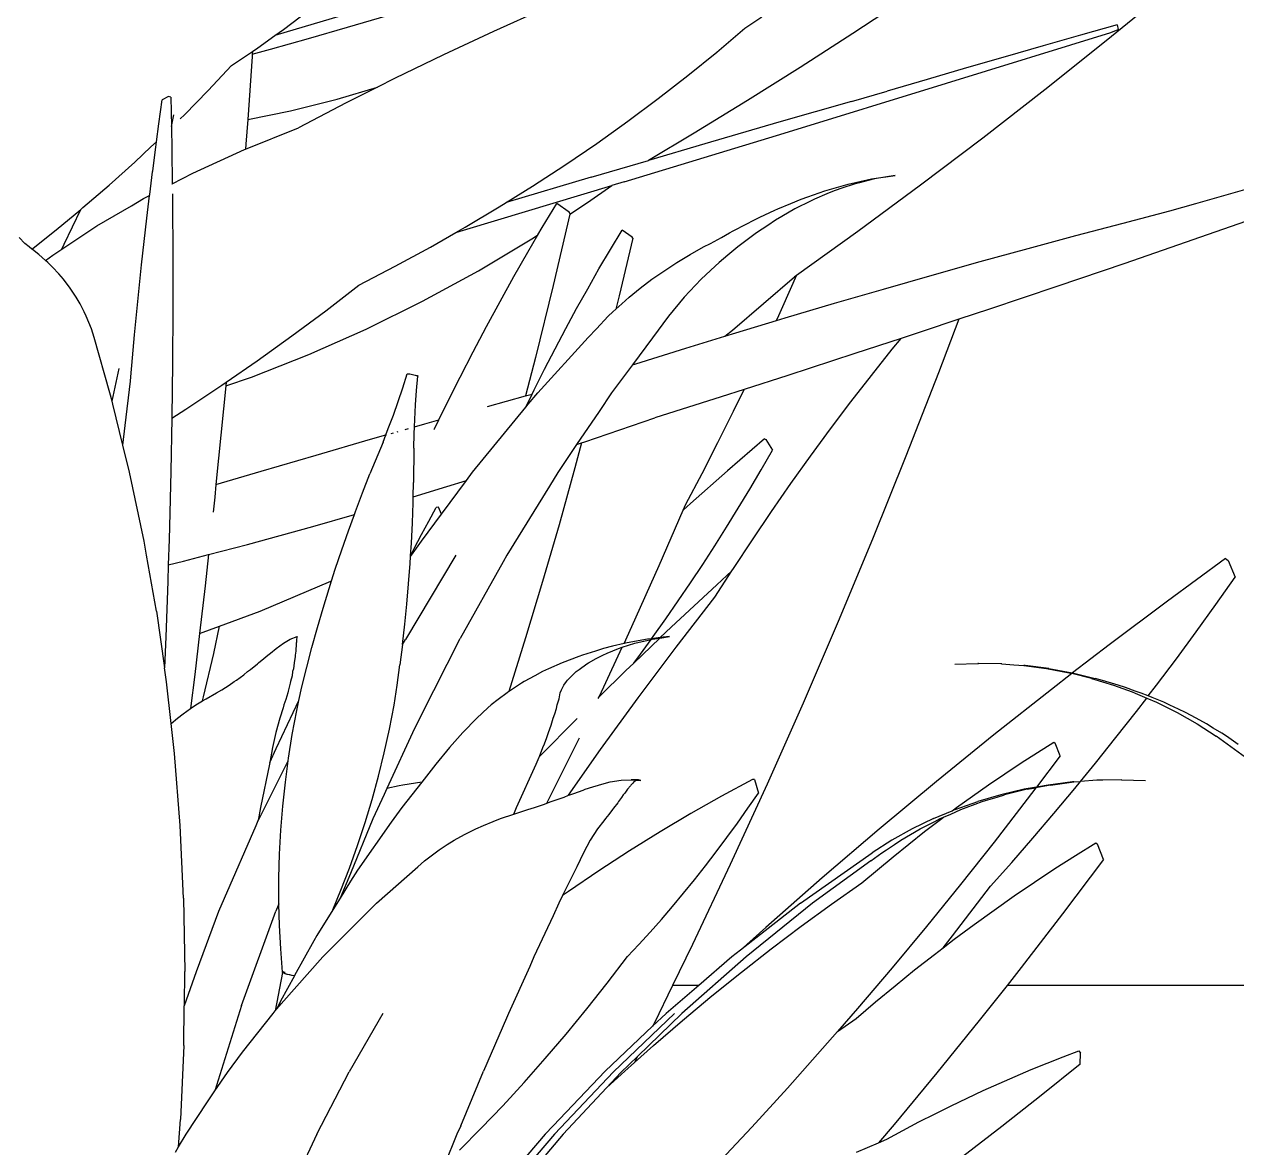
# Model space of a CAD drawing. Header units: metres. Extents: x 244.4 to 340.3, y -4.1 to 64.3.
# Drawn here: x 247.6646 to 248.0936, y 7.7321 to 8.1294 of the extents above; entities that cross this region are included whole.
import ezdxf

# ---------------------------------------------------------------- set-up
doc = ezdxf.new("R2010")
doc.units = ezdxf.units.M
doc.layers.add('Edges', color=7, linetype='Continuous')

# ---------------------------------------------------------------- blocks, each defined once
blk = doc.blocks.new('Novo+Sobrado2m fr')
for p, q in [((-7.51925, -1.07608), (-7.54082, -1.09372)), ((-7.6119, -1.0789), (-7.63043, -1.09113)), ((-7.7988, -1.08113), (-7.83499, -1.09186)), ((-7.83193, -1.08967), (-7.82308, -1.08299)), ((-7.80929, -1.08892), (-7.79508, -1.0848)), ((-7.73977, -1.08244), (-7.75763, -1.09046)), ((-7.66871, -1.08925), (-7.66265, -1.08524)), ((-7.8231, -1.09288), (-7.80929, -1.08892)), ((-7.67864, -1.0977), (-7.66871, -1.08925)), ((-7.53694, -1.08807), (-7.5499, -1.09173)), ((-7.53694, -1.08807), (-7.53663, -1.08965)), ((-7.84099, -1.09617), (-7.83499, -1.09186)), ((-7.83647, -1.09666), (-7.8231, -1.09288)), ((-7.83499, -1.09186), (-7.83193, -1.08967)), ((-7.75763, -1.09046), (-7.77524, -1.09868)), ((-7.63043, -1.09113), (-7.64906, -1.10311)), ((-7.59728, -1.1087), (-7.53913, -1.09072)), ((-7.5499, -1.09173), (-7.56311, -1.09549)), ((-7.54082, -1.09372), (-7.56256, -1.11105)), ((-7.53913, -1.09072), (-7.53663, -1.08965)), ((-7.85025, -1.10249), (-7.84292, -1.09749)), ((-7.84298, -1.09847), (-7.83647, -1.09666)), ((-7.84292, -1.09749), (-7.84298, -1.09847)), ((-7.84292, -1.09749), (-7.84099, -1.09617)), ((-7.68884, -1.106), (-7.67864, -1.0977)), ((-7.56311, -1.09549), (-7.57658, -1.09935)), ((-7.85851, -1.11124), (-7.85025, -1.10249)), ((-7.84302, -1.09926), (-7.84456, -1.12149)), ((-7.84298, -1.09847), (-7.84302, -1.09926)), ((-7.77524, -1.09868), (-7.79261, -1.10708)), ((-7.57658, -1.09935), (-7.59027, -1.10331)), ((-7.69931, -1.11415), (-7.68884, -1.106)), ((-7.64906, -1.10311), (-7.66779, -1.11486)), ((-7.59027, -1.10331), (-7.60419, -1.10736)), ((-7.81289, -1.11434), (-7.7987, -1.11013)), ((-7.7987, -1.11013), (-7.80973, -1.11566)), ((-7.79261, -1.10708), (-7.7987, -1.11013)), ((-7.65471, -1.12631), (-7.59728, -1.1087)), ((-7.60419, -1.10736), (-7.61833, -1.1115)), ((-7.56256, -1.11105), (-7.58447, -1.12807)), ((-7.87597, -1.12301), (-7.87479, -1.11463)), ((-7.87262, -1.11334), (-7.87479, -1.11463)), ((-7.87176, -1.11367), (-7.87262, -1.11334)), ((-7.87176, -1.11367), (-7.87157, -1.12401)), ((-7.86698, -1.11984), (-7.85851, -1.11124)), ((-7.82939, -1.11844), (-7.81289, -1.11434)), ((-7.71005, -1.12213), (-7.69931, -1.11415)), ((-7.66779, -1.11486), (-7.68661, -1.12636)), ((-7.63094, -1.11511), (-7.6566, -1.12251)), ((-7.63094, -1.11511), (-7.61833, -1.1115)), ((-7.84456, -1.12149), (-7.82939, -1.11844)), ((-7.80973, -1.11566), (-7.8266, -1.12443)), ((-7.87683, -1.12939), (-7.87597, -1.12301)), ((-7.87157, -1.12401), (-7.87074, -1.11982)), ((-7.86847, -1.12129), (-7.86698, -1.11984)), ((-7.84456, -1.12149), (-7.84517, -1.13028)), ((-7.72105, -1.12996), (-7.71005, -1.12213)), ((-7.6566, -1.12251), (-7.68279, -1.13013)), ((-7.87157, -1.12401), (-7.87142, -1.13222)), ((-7.8453, -1.13197), (-7.8266, -1.12443)), ((-7.71133, -1.14353), (-7.65471, -1.12631)), ((-7.68661, -1.12636), (-7.7028, -1.136)), ((-7.58447, -1.12807), (-7.60653, -1.14478)), ((-7.88452, -1.13657), (-7.87882, -1.13124)), ((-7.87882, -1.13124), (-7.87683, -1.12939)), ((-7.87819, -1.13972), (-7.8771, -1.13137)), ((-7.8771, -1.13137), (-7.87683, -1.12939)), ((-7.87142, -1.13222), (-7.87127, -1.14428)), ((-7.86398, -1.1405), (-7.8457, -1.13213)), ((-7.8457, -1.13213), (-7.8453, -1.13197)), ((-7.84517, -1.13028), (-7.8453, -1.13197)), ((-7.73231, -1.13762), (-7.72105, -1.12996)), ((-7.68279, -1.13013), (-7.7028, -1.136)), ((-7.89358, -1.14471), (-7.88452, -1.13657)), ((-7.72303, -1.14197), (-7.7028, -1.136)), ((-7.87924, -1.14805), (-7.87824, -1.14009)), ((-7.87824, -1.14009), (-7.87819, -1.13972)), ((-7.87127, -1.14428), (-7.86398, -1.1405)), ((-7.74383, -1.14513), (-7.73231, -1.13762)), ((-7.90285, -1.15269), (-7.89358, -1.14471)), ((-7.87136, -1.14432), (-7.87127, -1.14428)), ((-7.76706, -1.16031), (-7.71576, -1.14486)), ((-7.72303, -1.14197), (-7.75314, -1.15092)), ((-7.75314, -1.15092), (-7.74383, -1.14513)), ((-7.72431, -1.15091), (-7.71576, -1.14486)), ((-7.71133, -1.14353), (-7.71576, -1.14486)), ((-7.6404, -1.14673), (-7.63212, -1.14436)), ((-7.62995, -1.14436), (-7.63397, -1.14572)), ((-7.63212, -1.14436), (-7.62383, -1.14255)), ((-7.62812, -1.14391), (-7.62995, -1.14436)), ((-7.60653, -1.14478), (-7.62874, -1.16116)), ((-7.62277, -1.14255), (-7.62812, -1.14391)), ((-7.62383, -1.14255), (-7.61549, -1.1413)), ((-7.61549, -1.1413), (-7.62277, -1.14255)), ((-7.88573, -1.15206), (-7.88139, -1.14952)), ((-7.88139, -1.14952), (-7.87928, -1.14843)), ((-7.88024, -1.15637), (-7.87928, -1.14843)), ((-7.87928, -1.14843), (-7.87924, -1.14805)), ((-7.87123, -1.14787), (-7.87119, -1.15089)), ((-7.65239, -1.15121), (-7.6487, -1.14965)), ((-7.6487, -1.14965), (-7.64634, -1.14883)), ((-7.64634, -1.14883), (-7.6404, -1.14673)), ((-7.64404, -1.14965), (-7.64516, -1.15023)), ((-7.63963, -1.14784), (-7.64404, -1.14965)), ((-7.63704, -1.14673), (-7.63963, -1.14784)), ((-7.63397, -1.14572), (-7.63704, -1.14673)), ((-7.5091, -1.15121), (-7.49998, -1.14862)), ((-7.49998, -1.14862), (-7.49091, -1.14607)), ((-7.9123, -1.16051), (-7.90359, -1.1533)), ((-7.90954, -1.16567), (-7.90359, -1.1533)), ((-7.90359, -1.1533), (-7.90285, -1.15269)), ((-7.89791, -1.15918), (-7.88573, -1.15206)), ((-7.87119, -1.15089), (-7.87108, -1.16968)), ((-7.76764, -1.15963), (-7.75561, -1.15246)), ((-7.75561, -1.15246), (-7.75314, -1.15092)), ((-7.74036, -1.15977), (-7.73521, -1.15123)), ((-7.73078, -1.15435), (-7.73521, -1.15123)), ((-7.73056, -1.15499), (-7.72431, -1.15091)), ((-7.66334, -1.15612), (-7.65811, -1.15364)), ((-7.65811, -1.15364), (-7.65703, -1.15311)), ((-7.65703, -1.15311), (-7.65239, -1.15121)), ((-7.65095, -1.15311), (-7.65557, -1.15583)), ((-7.64516, -1.15023), (-7.65095, -1.15311)), ((-7.53484, -1.15814), (-7.51827, -1.15386)), ((-7.51827, -1.15386), (-7.5091, -1.15121)), ((-7.8812, -1.16467), (-7.88024, -1.15637)), ((-7.73056, -1.15499), (-7.73649, -1.18023)), ((-7.7305, -1.15473), (-7.73078, -1.15435)), ((-7.7305, -1.15473), (-7.73056, -1.15499)), ((-7.66822, -1.15856), (-7.66548, -1.1571)), ((-7.66548, -1.1571), (-7.66334, -1.15612)), ((-7.6578, -1.1571), (-7.66055, -1.15897)), ((-7.65557, -1.15583), (-7.6578, -1.1571)), ((-7.55155, -1.16255), (-7.53484, -1.15814)), ((-7.48612, -1.15574), (-7.51022, -1.16412)), ((-7.92045, -1.16698), (-7.9123, -1.16051)), ((-7.91031, -1.16734), (-7.89791, -1.15918)), ((-7.77991, -1.16663), (-7.77091, -1.16149)), ((-7.77091, -1.16149), (-7.76764, -1.15963)), ((-7.77091, -1.16149), (-7.76706, -1.16031)), ((-7.74542, -1.16839), (-7.74188, -1.16236)), ((-7.74346, -1.16339), (-7.74188, -1.16236)), ((-7.74188, -1.16236), (-7.74036, -1.15977)), ((-7.71623, -1.16748), (-7.71211, -1.16064)), ((-7.70856, -1.16315), (-7.71211, -1.16064)), ((-7.67697, -1.1632), (-7.67415, -1.1616)), ((-7.67415, -1.1616), (-7.6728, -1.16093)), ((-7.6728, -1.16093), (-7.66822, -1.15856)), ((-7.66546, -1.16232), (-7.67016, -1.16585)), ((-7.66453, -1.1616), (-7.66546, -1.16232)), ((-7.66055, -1.15897), (-7.66453, -1.1616)), ((-7.62874, -1.16116), (-7.65043, -1.17674)), ((-7.56839, -1.16709), (-7.55155, -1.16255)), ((-7.92339, -1.16532), (-7.92544, -1.1632)), ((-7.92183, -1.1666), (-7.92339, -1.16532)), ((-7.9209, -1.16733), (-7.92183, -1.1666)), ((-7.91031, -1.16734), (-7.90954, -1.16567)), ((-7.88211, -1.17296), (-7.8812, -1.16467)), ((-7.79243, -1.17345), (-7.77991, -1.16663)), ((-7.76294, -1.17502), (-7.74346, -1.16339)), ((-7.70833, -1.16345), (-7.71313, -1.18388)), ((-7.70833, -1.16345), (-7.70856, -1.16315)), ((-7.68801, -1.16929), (-7.68331, -1.1666)), ((-7.68331, -1.1666), (-7.68085, -1.16532)), ((-7.68085, -1.16532), (-7.67697, -1.1632)), ((-7.67118, -1.1666), (-7.67468, -1.16956)), ((-7.67016, -1.16585), (-7.67118, -1.1666)), ((-7.51022, -1.16412), (-7.53426, -1.17239)), ((-7.9209, -1.16733), (-7.92045, -1.16698)), ((-7.92068, -1.16752), (-7.9209, -1.16733)), ((-7.92068, -1.16752), (-7.92045, -1.16698)), ((-7.91845, -1.16929), (-7.92068, -1.16752)), ((-7.91609, -1.17137), (-7.91845, -1.16929)), ((-7.91609, -1.17137), (-7.9135, -1.16945)), ((-7.9135, -1.16945), (-7.91031, -1.16734)), ((-7.87108, -1.16968), (-7.87108, -1.1886)), ((-7.7504, -1.17709), (-7.74542, -1.16839)), ((-7.72029, -1.17439), (-7.71623, -1.16748)), ((-7.69275, -1.17207), (-7.68801, -1.16929)), ((-7.67468, -1.16956), (-7.67772, -1.17207)), ((-7.58536, -1.17176), (-7.56839, -1.16709)), ((-7.9153, -1.17207), (-7.91609, -1.17137)), ((-7.91361, -1.17372), (-7.9153, -1.17207)), ((-7.91138, -1.17611), (-7.91361, -1.17372)), ((-7.88298, -1.18122), (-7.88211, -1.17296)), ((-7.80519, -1.1801), (-7.79243, -1.17345)), ((-7.7827, -1.18577), (-7.76294, -1.17502)), ((-7.72428, -1.18136), (-7.72029, -1.17439)), ((-7.69879, -1.17611), (-7.69525, -1.17372)), ((-7.69525, -1.17372), (-7.69275, -1.17207)), ((-7.67912, -1.17339), (-7.6841, -1.178)), ((-7.67772, -1.17207), (-7.67912, -1.17339)), ((-7.60245, -1.17655), (-7.58536, -1.17176)), ((-7.53426, -1.17239), (-7.55823, -1.18055)), ((-7.90979, -1.178), (-7.91138, -1.17611)), ((-7.90734, -1.1812), (-7.90979, -1.178)), ((-7.7553, -1.18587), (-7.7504, -1.17709)), ((-7.70566, -1.1812), (-7.70153, -1.178)), ((-7.70153, -1.178), (-7.69879, -1.17611)), ((-7.6841, -1.178), (-7.69012, -1.18436)), ((-7.67301, -1.196), (-7.65111, -1.17722)), ((-7.6567, -1.19088), (-7.6516, -1.17943)), ((-7.6516, -1.17943), (-7.65043, -1.17674)), ((-7.65043, -1.17674), (-7.65111, -1.17722)), ((-7.61965, -1.18147), (-7.60245, -1.17655)), ((-7.90526, -1.18436), (-7.90734, -1.1812)), ((-7.8838, -1.18945), (-7.88298, -1.18122)), ((-7.81695, -1.18917), (-7.80519, -1.1801)), ((-7.73649, -1.18023), (-7.74274, -1.20565)), ((-7.72819, -1.18839), (-7.72428, -1.18136)), ((-7.71313, -1.18388), (-7.7143, -1.18861)), ((-7.70961, -1.18436), (-7.70566, -1.1812)), ((-7.63697, -1.18651), (-7.61965, -1.18147)), ((-7.55823, -1.18055), (-7.58214, -1.18859)), ((-7.9039, -1.18669), (-7.90526, -1.18436)), ((-7.9024, -1.18956), (-7.9039, -1.18669)), ((-7.8027, -1.19563), (-7.7827, -1.18577)), ((-7.7601, -1.19473), (-7.7553, -1.18587)), ((-7.7143, -1.18861), (-7.7122, -1.18669)), ((-7.7122, -1.18669), (-7.70961, -1.18436)), ((-7.69012, -1.18436), (-7.69574, -1.19113)), ((-7.65439, -1.19167), (-7.63697, -1.18651)), ((-7.90168, -1.19113), (-7.9024, -1.18956)), ((-7.89989, -1.19553), (-7.90168, -1.19113)), ((-7.88458, -1.19767), (-7.8838, -1.18945)), ((-7.87108, -1.1886), (-7.8712, -1.20764)), ((-7.82895, -1.19808), (-7.81695, -1.18917)), ((-7.73204, -1.19549), (-7.72819, -1.18839)), ((-7.72121, -1.19553), (-7.71701, -1.19113)), ((-7.71701, -1.19113), (-7.71533, -1.18956)), ((-7.71533, -1.18956), (-7.7143, -1.18861)), ((-7.69574, -1.19113), (-7.70132, -1.19872)), ((-7.65749, -1.19261), (-7.6567, -1.19088)), ((-7.65749, -1.19261), (-7.65439, -1.19167)), ((-7.59298, -1.19219), (-7.60598, -1.19652)), ((-7.59298, -1.19219), (-7.60013, -1.21109)), ((-7.58214, -1.18859), (-7.59298, -1.19219)), ((-7.89888, -1.19861), (-7.89989, -1.19553)), ((-7.82291, -1.20457), (-7.8027, -1.19563)), ((-7.76482, -1.20366), (-7.7601, -1.19473)), ((-7.73582, -1.20264), (-7.73204, -1.19549)), ((-7.72406, -1.19861), (-7.72121, -1.19553)), ((-7.6757, -1.19812), (-7.67301, -1.196)), ((-7.67192, -1.19696), (-7.65749, -1.19261)), ((-7.60598, -1.19652), (-7.61341, -1.19896)), ((-7.89336, -1.21817), (-7.89888, -1.19861)), ((-7.88532, -1.20586), (-7.88458, -1.19767)), ((-7.8412, -1.20685), (-7.82895, -1.19808)), ((-7.7419, -1.21817), (-7.72406, -1.19861)), ((-7.70132, -1.19872), (-7.70842, -1.20825)), ((-7.68954, -1.20236), (-7.6757, -1.19812)), ((-7.6757, -1.19812), (-7.67192, -1.19696)), ((-7.61341, -1.19896), (-7.62975, -1.20433)), ((-7.61652, -1.20277), (-7.61341, -1.19896)), ((-7.84328, -1.21259), (-7.82291, -1.20457)), ((-7.76945, -1.21267), (-7.76482, -1.20366)), ((-7.73953, -1.20986), (-7.73582, -1.20264)), ((-7.70726, -1.20788), (-7.68954, -1.20236)), ((-7.62975, -1.20433), (-7.65344, -1.21202)), ((-7.62389, -1.21202), (-7.61652, -1.20277)), ((-7.89254, -1.22112), (-7.89001, -1.20956)), ((-7.88588, -1.21252), (-7.88532, -1.20586)), ((-7.8712, -1.20764), (-7.87144, -1.22679)), ((-7.85223, -1.21447), (-7.8412, -1.20685)), ((-7.74274, -1.20565), (-7.74624, -1.21926)), ((-7.70842, -1.20825), (-7.71582, -1.21817)), ((-7.70842, -1.20825), (-7.70726, -1.20788)), ((-7.8879, -1.2297), (-7.886, -1.21402)), ((-7.886, -1.21402), (-7.88588, -1.21252)), ((-7.85235, -1.21571), (-7.84328, -1.21259)), ((-7.78968, -1.2164), (-7.7881, -1.21152)), ((-7.7881, -1.21152), (-7.78804, -1.21148)), ((-7.78804, -1.21148), (-7.78785, -1.21146)), ((-7.78785, -1.21146), (-7.78756, -1.21148)), ((-7.78756, -1.21148), (-7.78717, -1.21152)), ((-7.78717, -1.21152), (-7.78672, -1.21159)), ((-7.78672, -1.21159), (-7.78624, -1.21167)), ((-7.78624, -1.21167), (-7.78575, -1.21178)), ((-7.78575, -1.21178), (-7.7853, -1.21189)), ((-7.7853, -1.21189), (-7.78491, -1.212)), ((-7.78491, -1.212), (-7.78462, -1.2121)), ((-7.7848, -1.21737), (-7.78436, -1.21226)), ((-7.78462, -1.2121), (-7.78443, -1.21219)), ((-7.78443, -1.21219), (-7.78436, -1.21226)), ((-7.77399, -1.22175), (-7.76945, -1.21267)), ((-7.74317, -1.21713), (-7.73953, -1.20986)), ((-7.65344, -1.21202), (-7.66894, -1.217)), ((-7.63116, -1.22141), (-7.62389, -1.21202)), ((-7.60013, -1.21109), (-7.61167, -1.24061)), ((-7.89254, -1.22112), (-7.89336, -1.21817)), ((-7.86642, -1.22395), (-7.85369, -1.21548)), ((-7.85369, -1.21548), (-7.85223, -1.21447)), ((-7.85235, -1.21571), (-7.85309, -1.22379)), ((-7.85223, -1.21447), (-7.85235, -1.21571)), ((-7.79133, -1.22124), (-7.78968, -1.2164)), ((-7.78516, -1.22247), (-7.7848, -1.21737)), ((-7.7453, -1.22224), (-7.7419, -1.21817)), ((-7.7439, -1.21862), (-7.74317, -1.21713)), ((-7.71582, -1.21817), (-7.72023, -1.22477)), ((-7.66894, -1.217), (-7.67704, -1.2196)), ((-7.67266, -1.22465), (-7.66894, -1.217)), ((-7.89223, -1.22224), (-7.89254, -1.22112)), ((-7.88869, -1.23664), (-7.89223, -1.22224)), ((-7.79304, -1.22606), (-7.79133, -1.22124)), ((-7.78544, -1.22757), (-7.78516, -1.22247)), ((-7.77691, -1.22776), (-7.77399, -1.22175)), ((-7.75972, -1.22297), (-7.74624, -1.21926)), ((-7.74624, -1.21926), (-7.7439, -1.21862)), ((-7.74617, -1.2233), (-7.7439, -1.21862)), ((-7.74617, -1.2233), (-7.7453, -1.22224)), ((-7.67704, -1.2196), (-7.70056, -1.22705)), ((-7.63833, -1.23091), (-7.63116, -1.22141)), ((-7.87145, -1.22717), (-7.86642, -1.22395)), ((-7.87144, -1.22679), (-7.87145, -1.22717)), ((-7.85309, -1.22379), (-7.85579, -1.25061)), ((-7.79483, -1.23083), (-7.79304, -1.22606)), ((-7.76503, -1.24625), (-7.74617, -1.2233)), ((-7.72023, -1.22477), (-7.72821, -1.23651)), ((-7.67819, -1.23571), (-7.67266, -1.22465)), ((-7.88869, -1.23664), (-7.8879, -1.2297)), ((-7.87145, -1.22717), (-7.87179, -1.24605)), ((-7.79571, -1.23308), (-7.79483, -1.23083)), ((-7.78881, -1.23112), (-7.7877, -1.23081)), ((-7.78564, -1.23266), (-7.78554, -1.23019)), ((-7.78554, -1.23019), (-7.78544, -1.22757)), ((-7.78554, -1.23019), (-7.78193, -1.22917)), ((-7.78193, -1.22917), (-7.77691, -1.22776)), ((-7.77855, -1.23113), (-7.77844, -1.2309)), ((-7.77844, -1.2309), (-7.77691, -1.22776)), ((-7.72533, -1.23556), (-7.70056, -1.22705)), ((-7.6454, -1.24054), (-7.63833, -1.23091)), ((-7.8204, -1.24018), (-7.80111, -1.23462)), ((-7.80111, -1.23462), (-7.79571, -1.23308)), ((-7.79668, -1.23557), (-7.79571, -1.23308)), ((-7.79571, -1.23308), (-7.79543, -1.233)), ((-7.79382, -1.23254), (-7.79299, -1.23231)), ((-7.79168, -1.23194), (-7.79136, -1.23185)), ((-7.78577, -1.23774), (-7.78564, -1.23266)), ((-7.66168, -1.23444), (-7.67485, -1.24578)), ((-7.66168, -1.23444), (-7.6612, -1.23474)), ((-7.6612, -1.23474), (-7.65887, -1.23846)), ((-7.88633, -1.24625), (-7.88869, -1.23664)), ((-7.79668, -1.23557), (-7.8013, -1.24687)), ((-7.78577, -1.23774), (-7.78589, -1.24993)), ((-7.72821, -1.23651), (-7.73487, -1.24632)), ((-7.72641, -1.23592), (-7.72877, -1.24472)), ((-7.72821, -1.23651), (-7.72641, -1.23592)), ((-7.72641, -1.23592), (-7.72533, -1.23556)), ((-7.68383, -1.24667), (-7.67819, -1.23571)), ((-7.66285, -1.24536), (-7.65887, -1.23846)), ((-7.83978, -1.24586), (-7.8204, -1.24018)), ((-7.65238, -1.25029), (-7.6454, -1.24054)), ((-7.61167, -1.24061), (-7.62351, -1.26992)), ((-7.88121, -1.27066), (-7.88633, -1.24625)), ((-7.87179, -1.24605), (-7.87226, -1.26542)), ((-7.85579, -1.25061), (-7.83978, -1.24586)), ((-7.80392, -1.25351), (-7.8013, -1.24687)), ((-7.76718, -1.24917), (-7.76503, -1.24625)), ((-7.73487, -1.24632), (-7.73783, -1.2512)), ((-7.72877, -1.24472), (-7.73439, -1.26485)), ((-7.68958, -1.25753), (-7.68383, -1.24667)), ((-7.67485, -1.24578), (-7.68794, -1.25735)), ((-7.66689, -1.25219), (-7.66285, -1.24536)), ((-7.85579, -1.25061), (-7.85624, -1.25509)), ((-7.786, -1.25498), (-7.78589, -1.24993)), ((-7.786, -1.25498), (-7.77411, -1.25136)), ((-7.77602, -1.26114), (-7.76718, -1.24917)), ((-7.77411, -1.25136), (-7.76718, -1.24917)), ((-7.73783, -1.2512), (-7.75285, -1.27553)), ((-7.67098, -1.25896), (-7.66689, -1.25219)), ((-7.65925, -1.26016), (-7.65238, -1.25029)), ((-7.85624, -1.25509), (-7.85681, -1.26038)), ((-7.80646, -1.2602), (-7.80392, -1.25351)), ((-7.78605, -1.25707), (-7.786, -1.25498)), ((-7.82155, -1.26544), (-7.80681, -1.26118)), ((-7.80892, -1.26694), (-7.80681, -1.26118)), ((-7.80681, -1.26118), (-7.80646, -1.2602)), ((-7.7863, -1.26421), (-7.78605, -1.25707)), ((-7.78304, -1.27066), (-7.77602, -1.26114)), ((-7.78053, -1.26351), (-7.77794, -1.25878)), ((-7.77709, -1.25864), (-7.77794, -1.25878)), ((-7.77602, -1.26114), (-7.77709, -1.25864)), ((-7.69896, -1.27928), (-7.69051, -1.25968)), ((-7.68794, -1.25735), (-7.69051, -1.25968)), ((-7.69051, -1.25968), (-7.68958, -1.25753)), ((-7.67512, -1.26566), (-7.67098, -1.25896)), ((-7.66602, -1.27015), (-7.65925, -1.26016)), ((-7.87226, -1.26542), (-7.87239, -1.27003)), ((-7.84465, -1.2718), (-7.82155, -1.26544)), ((-7.78665, -1.27137), (-7.7863, -1.26421)), ((-7.78309, -1.26833), (-7.78053, -1.26351)), ((-7.73439, -1.26485), (-7.74021, -1.28489)), ((-7.81129, -1.27372), (-7.80892, -1.26694)), ((-7.78562, -1.27324), (-7.78309, -1.26833)), ((-7.67932, -1.2723), (-7.67512, -1.26566)), ((-7.88035, -1.27553), (-7.88121, -1.27066)), ((-7.87239, -1.27003), (-7.87266, -1.279)), ((-7.85843, -1.27539), (-7.84465, -1.2718)), ((-7.81357, -1.28054), (-7.81129, -1.27372)), ((-7.78692, -1.27585), (-7.78665, -1.27137)), ((-7.78692, -1.27585), (-7.78562, -1.27324)), ((-7.78658, -1.27553), (-7.78304, -1.27066)), ((-7.68358, -1.27886), (-7.67932, -1.2723)), ((-7.67269, -1.28025), (-7.66602, -1.27015)), ((-7.62351, -1.26992), (-7.63565, -1.29902)), ((-7.87686, -1.29539), (-7.88035, -1.27553)), ((-7.87266, -1.279), (-7.86727, -1.27769)), ((-7.86727, -1.27769), (-7.85843, -1.27539)), ((-7.85843, -1.27539), (-7.85963, -1.28644)), ((-7.77088, -1.27553), (-7.78879, -1.30543)), ((-7.78709, -1.27853), (-7.78694, -1.27607)), ((-7.78694, -1.27607), (-7.78658, -1.27553)), ((-7.78694, -1.27607), (-7.78692, -1.27585)), ((-7.7542, -1.27799), (-7.7694, -1.30509)), ((-7.75285, -1.27553), (-7.7542, -1.27799)), ((-7.49857, -1.2768), (-7.51919, -1.29185)), ((-7.49857, -1.2768), (-7.49772, -1.27749)), ((-7.49772, -1.27749), (-7.49514, -1.28335)), ((-7.87266, -1.279), (-7.87284, -1.2849)), ((-7.81491, -1.28472), (-7.81357, -1.28054)), ((-7.78763, -1.2857), (-7.78709, -1.27853)), ((-7.70861, -1.30081), (-7.69896, -1.27928)), ((-7.68788, -1.28534), (-7.68358, -1.27886)), ((-7.67925, -1.29047), (-7.67328, -1.28118)), ((-7.67328, -1.28118), (-7.67864, -1.28605)), ((-7.67328, -1.28118), (-7.67269, -1.28025)), ((-7.87284, -1.2849), (-7.87354, -1.30447)), ((-7.85963, -1.28644), (-7.86158, -1.30324)), ((-7.84021, -1.2954), (-7.81517, -1.28484)), ((-7.81577, -1.2874), (-7.81491, -1.28472)), ((-7.81517, -1.28484), (-7.81491, -1.28472)), ((-7.78825, -1.29287), (-7.78763, -1.2857)), ((-7.74021, -1.28489), (-7.74624, -1.30484)), ((-7.67864, -1.28605), (-7.69476, -1.30107)), ((-7.69224, -1.29176), (-7.68788, -1.28534)), ((-7.50201, -1.29307), (-7.49514, -1.28335)), ((-7.81789, -1.29429), (-7.81577, -1.2874)), ((-7.69296, -1.30813), (-7.67925, -1.29047)), ((-7.87686, -1.29539), (-7.87399, -1.31547)), ((-7.85449, -1.30064), (-7.84021, -1.2954)), ((-7.81991, -1.30122), (-7.81789, -1.29429)), ((-7.78898, -1.30004), (-7.78825, -1.29287)), ((-7.69665, -1.2981), (-7.69224, -1.29176)), ((-7.51919, -1.29185), (-7.53974, -1.30727)), ((-7.50895, -1.30269), (-7.50201, -1.29307)), ((-7.70111, -1.30437), (-7.69665, -1.2981)), ((-7.63565, -1.29902), (-7.64809, -1.32791)), ((-7.86158, -1.30324), (-7.86327, -1.31784)), ((-7.86158, -1.30324), (-7.85449, -1.30064)), ((-7.8566, -1.31031), (-7.85449, -1.30064)), ((-7.82185, -1.30818), (-7.81991, -1.30122)), ((-7.78979, -1.3072), (-7.78898, -1.30004)), ((-7.71142, -1.30686), (-7.70861, -1.30081)), ((-7.69476, -1.30107), (-7.6986, -1.30475)), ((-7.51596, -1.3122), (-7.50895, -1.30269)), ((-7.87354, -1.30447), (-7.87399, -1.31547)), ((-7.83453, -1.30861), (-7.83193, -1.30675)), ((-7.83193, -1.30675), (-7.8295, -1.30532)), ((-7.8295, -1.30532), (-7.82711, -1.30434)), ((-7.82739, -1.30782), (-7.82756, -1.30861)), ((-7.82731, -1.30639), (-7.82742, -1.30675)), ((-7.82742, -1.30675), (-7.82739, -1.30782)), ((-7.8273, -1.30532), (-7.82731, -1.30639)), ((-7.82711, -1.30434), (-7.8273, -1.30532)), ((-7.8237, -1.31517), (-7.82185, -1.30818)), ((-7.78979, -1.3072), (-7.7907, -1.31437)), ((-7.78979, -1.3072), (-7.78879, -1.30543)), ((-7.78335, -1.33251), (-7.7694, -1.30509)), ((-7.74624, -1.30484), (-7.75219, -1.32383)), ((-7.71544, -1.30782), (-7.71864, -1.30861)), ((-7.71851, -1.32213), (-7.71203, -1.30817)), ((-7.71142, -1.30686), (-7.71544, -1.30782)), ((-7.71342, -1.30861), (-7.71203, -1.30817)), ((-7.71203, -1.30817), (-7.70758, -1.30675)), ((-7.71095, -1.30675), (-7.71142, -1.30686)), ((-7.70907, -1.30639), (-7.71095, -1.30675)), ((-7.70315, -1.30532), (-7.70907, -1.30639)), ((-7.69873, -1.30488), (-7.708, -1.31374)), ((-7.70758, -1.30675), (-7.70187, -1.3054)), ((-7.70645, -1.32608), (-7.69296, -1.30813)), ((-7.70562, -1.31055), (-7.70187, -1.3054)), ((-7.70167, -1.30513), (-7.70315, -1.30532)), ((-7.70187, -1.3054), (-7.7015, -1.30532)), ((-7.70167, -1.30513), (-7.70111, -1.30437)), ((-7.6986, -1.30475), (-7.70167, -1.30513)), ((-7.7015, -1.30532), (-7.69873, -1.30488)), ((-7.69873, -1.30488), (-7.69531, -1.30434)), ((-7.69531, -1.30434), (-7.6986, -1.30475)), ((-7.53974, -1.30727), (-7.55269, -1.31725)), ((-7.86017, -1.32567), (-7.8566, -1.31031)), ((-7.8407, -1.31364), (-7.8388, -1.31214)), ((-7.8388, -1.31214), (-7.83742, -1.31091)), ((-7.83742, -1.31091), (-7.83654, -1.31027)), ((-7.83654, -1.31027), (-7.83453, -1.30861)), ((-7.82776, -1.31137), (-7.8281, -1.31364)), ((-7.82753, -1.30948), (-7.82776, -1.31091)), ((-7.82776, -1.31091), (-7.82776, -1.31137)), ((-7.82756, -1.30861), (-7.82753, -1.30948)), ((-7.72739, -1.31137), (-7.73336, -1.31364)), ((-7.72613, -1.31091), (-7.72739, -1.31137)), ((-7.72155, -1.30948), (-7.72613, -1.31091)), ((-7.72393, -1.31364), (-7.72123, -1.31214)), ((-7.71864, -1.30861), (-7.72155, -1.30948)), ((-7.72123, -1.31214), (-7.7189, -1.31091)), ((-7.7189, -1.31091), (-7.71741, -1.31027)), ((-7.71741, -1.31027), (-7.71342, -1.30861)), ((-7.708, -1.31374), (-7.70562, -1.31055)), ((-7.52303, -1.3216), (-7.51596, -1.3122)), ((-7.87329, -1.32041), (-7.87399, -1.31547)), ((-7.84598, -1.31793), (-7.84459, -1.31678)), ((-7.84459, -1.31678), (-7.84353, -1.316)), ((-7.84353, -1.316), (-7.84115, -1.31405)), ((-7.84115, -1.31405), (-7.8407, -1.31364)), ((-7.82867, -1.31678), (-7.82888, -1.31825)), ((-7.8284, -1.31577), (-7.82867, -1.31678)), ((-7.8281, -1.31364), (-7.8284, -1.31577)), ((-7.82547, -1.32219), (-7.8237, -1.31517)), ((-7.79171, -1.32153), (-7.7907, -1.31437)), ((-7.74024, -1.31678), (-7.74301, -1.31825)), ((-7.7381, -1.31577), (-7.74024, -1.31678)), ((-7.73336, -1.31364), (-7.7381, -1.31577)), ((-7.72956, -1.31793), (-7.72831, -1.31678)), ((-7.72831, -1.31678), (-7.7273, -1.316)), ((-7.7273, -1.316), (-7.72456, -1.31405)), ((-7.72456, -1.31405), (-7.72393, -1.31364)), ((-7.71076, -1.31639), (-7.72023, -1.32568)), ((-7.708, -1.31374), (-7.71076, -1.31639)), ((-7.59434, -1.31413), (-7.58623, -1.31384)), ((-7.58612, -1.31384), (-7.58623, -1.31384)), ((-7.58612, -1.31384), (-7.58605, -1.31384)), ((-7.57812, -1.314), (-7.58605, -1.31384)), ((-7.57775, -1.314), (-7.57812, -1.314)), ((-7.57775, -1.314), (-7.57347, -1.31435)), ((-7.57347, -1.31435), (-7.57001, -1.31462)), ((-7.56944, -1.31462), (-7.57001, -1.31462)), ((-7.57001, -1.31462), (-7.56194, -1.31568)), ((-7.56115, -1.31568), (-7.56944, -1.31462)), ((-7.56194, -1.31568), (-7.55394, -1.3172)), ((-7.56115, -1.31568), (-7.55291, -1.3172)), ((-7.87166, -1.33516), (-7.87329, -1.32041)), ((-7.86327, -1.31784), (-7.86475, -1.32982)), ((-7.8511, -1.32158), (-7.84934, -1.32032)), ((-7.84934, -1.32032), (-7.84853, -1.31979)), ((-7.84853, -1.31979), (-7.84598, -1.31793)), ((-7.8295, -1.32088), (-7.83022, -1.32367)), ((-7.82941, -1.32032), (-7.8295, -1.32088)), ((-7.82888, -1.31825), (-7.82941, -1.32032)), ((-7.74766, -1.32088), (-7.75195, -1.32367)), ((-7.74675, -1.32032), (-7.74766, -1.32088)), ((-7.74301, -1.31825), (-7.74675, -1.32032)), ((-7.73269, -1.32158), (-7.73183, -1.32032)), ((-7.73183, -1.32032), (-7.73138, -1.31979)), ((-7.73138, -1.31979), (-7.72956, -1.31793)), ((-7.55295, -1.31744), (-7.56022, -1.32304)), ((-7.55394, -1.3172), (-7.55295, -1.31744)), ((-7.54602, -1.31915), (-7.55295, -1.31744)), ((-7.55269, -1.31725), (-7.55291, -1.3172)), ((-7.55269, -1.31725), (-7.54471, -1.31915)), ((-7.54602, -1.31915), (-7.53821, -1.32154)), ((-7.54209, -1.31992), (-7.54471, -1.31915)), ((-7.5378, -1.32118), (-7.54209, -1.31992)), ((-7.53658, -1.32154), (-7.5378, -1.32118)), ((-7.85929, -1.32637), (-7.85558, -1.32426)), ((-7.85558, -1.32426), (-7.85375, -1.32325)), ((-7.85375, -1.32325), (-7.8511, -1.32158)), ((-7.83042, -1.32426), (-7.83105, -1.32659)), ((-7.83022, -1.32367), (-7.83042, -1.32426)), ((-7.82648, -1.327), (-7.82547, -1.32219)), ((-7.7928, -1.32868), (-7.79171, -1.32153)), ((-7.75282, -1.32426), (-7.7559, -1.32659)), ((-7.75219, -1.32383), (-7.75282, -1.32426)), ((-7.75195, -1.32367), (-7.75219, -1.32383)), ((-7.73442, -1.32637), (-7.73398, -1.32426)), ((-7.73398, -1.32426), (-7.7336, -1.32325)), ((-7.7336, -1.32325), (-7.73269, -1.32158)), ((-7.72023, -1.32568), (-7.71851, -1.32213)), ((-7.56022, -1.32304), (-7.58061, -1.33918)), ((-7.53821, -1.32154), (-7.53169, -1.32393)), ((-7.534, -1.32244), (-7.53658, -1.32154)), ((-7.53058, -1.32363), (-7.534, -1.32244)), ((-7.53169, -1.32393), (-7.53054, -1.32435)), ((-7.52848, -1.32435), (-7.53058, -1.32363)), ((-7.53054, -1.32435), (-7.52648, -1.3261)), ((-7.52593, -1.32538), (-7.52848, -1.32435)), ((-7.52593, -1.32538), (-7.52303, -1.3216)), ((-7.52454, -1.32594), (-7.52593, -1.32538)), ((-7.86743, -1.33174), (-7.86482, -1.32986)), ((-7.86482, -1.32986), (-7.86475, -1.32982)), ((-7.86475, -1.32982), (-7.8629, -1.32856)), ((-7.8629, -1.32856), (-7.86053, -1.32713)), ((-7.86053, -1.32713), (-7.86017, -1.32567)), ((-7.86053, -1.32713), (-7.85929, -1.32637)), ((-7.83448, -1.34391), (-7.82648, -1.327)), ((-7.83203, -1.3296), (-7.83325, -1.33323)), ((-7.83174, -1.32856), (-7.83203, -1.3296)), ((-7.83105, -1.32659), (-7.83174, -1.32856)), ((-7.82723, -1.33056), (-7.82648, -1.327)), ((-7.79442, -1.33708), (-7.7928, -1.32868)), ((-7.75957, -1.3296), (-7.76352, -1.33323)), ((-7.75839, -1.32856), (-7.75957, -1.3296)), ((-7.7559, -1.32659), (-7.75839, -1.32856)), ((-7.73592, -1.33174), (-7.73536, -1.32986)), ((-7.73536, -1.32986), (-7.73506, -1.32856)), ((-7.73506, -1.32856), (-7.73442, -1.32637)), ((-7.72054, -1.32633), (-7.72023, -1.32568)), ((-7.71969, -1.34433), (-7.70645, -1.32608)), ((-7.64809, -1.32791), (-7.66083, -1.35657)), ((-7.53016, -1.33089), (-7.52648, -1.3261)), ((-7.52648, -1.3261), (-7.52304, -1.32758)), ((-7.52049, -1.32758), (-7.52454, -1.32594)), ((-7.52304, -1.32758), (-7.51573, -1.3312)), ((-7.51833, -1.32859), (-7.52049, -1.32758)), ((-7.51522, -1.33005), (-7.51833, -1.32859)), ((-7.87166, -1.33516), (-7.86939, -1.33323)), ((-7.86939, -1.33323), (-7.86743, -1.33174)), ((-7.83325, -1.33323), (-7.83463, -1.33824)), ((-7.82878, -1.33898), (-7.82723, -1.33056)), ((-7.78335, -1.33251), (-7.78558, -1.33683)), ((-7.76352, -1.33323), (-7.76843, -1.33824)), ((-7.72799, -1.33333), (-7.74131, -1.34675)), ((-7.73723, -1.33576), (-7.73646, -1.33323)), ((-7.73646, -1.33323), (-7.73592, -1.33174)), ((-7.53736, -1.34007), (-7.53016, -1.33089)), ((-7.51573, -1.3312), (-7.50868, -1.33522)), ((-7.51277, -1.3312), (-7.51522, -1.33005)), ((-7.50903, -1.33323), (-7.51277, -1.3312)), ((-7.50537, -1.33522), (-7.50903, -1.33323)), ((-7.8705, -1.34568), (-7.87166, -1.33516)), ((-7.83463, -1.33824), (-7.83581, -1.34358)), ((-7.79626, -1.34544), (-7.79442, -1.33708)), ((-7.78558, -1.33683), (-7.79529, -1.35806)), ((-7.76843, -1.33824), (-7.77314, -1.34358)), ((-7.73876, -1.34007), (-7.73816, -1.33824)), ((-7.73816, -1.33824), (-7.73723, -1.33576)), ((-7.50868, -1.33522), (-7.50191, -1.33961)), ((-7.50293, -1.33673), (-7.50537, -1.33522)), ((-7.49994, -1.33859), (-7.50293, -1.33673)), ((-7.83012, -1.34742), (-7.82878, -1.33898)), ((-7.74013, -1.34358), (-7.73961, -1.34234)), ((-7.73961, -1.34234), (-7.73876, -1.34007)), ((-7.72868, -1.34321), (-7.7272, -1.34013)), ((-7.58061, -1.33918), (-7.60091, -1.35567)), ((-7.56512, -1.34534), (-7.5593, -1.34173)), ((-7.5593, -1.34173), (-7.5589, -1.34208)), ((-7.55714, -1.3465), (-7.5589, -1.34208)), ((-7.54462, -1.34913), (-7.53736, -1.34007)), ((-7.47725, -1.35751), (-7.50191, -1.33961)), ((-7.4983, -1.33961), (-7.49994, -1.33859)), ((-7.49413, -1.34253), (-7.4983, -1.33961)), ((-7.86849, -1.37118), (-7.8705, -1.34568)), ((-7.83581, -1.34358), (-7.83676, -1.34889)), ((-7.83676, -1.34889), (-7.83448, -1.34391)), ((-7.7983, -1.35375), (-7.79626, -1.34544)), ((-7.77314, -1.34358), (-7.77796, -1.34955)), ((-7.74142, -1.34704), (-7.74131, -1.34675)), ((-7.74131, -1.34675), (-7.74013, -1.34358)), ((-7.73872, -1.36331), (-7.72868, -1.34321)), ((-7.73104, -1.36049), (-7.71969, -1.34433)), ((-7.57092, -1.34905), (-7.56512, -1.34534)), ((-7.55714, -1.3465), (-7.56554, -1.35762)), ((-7.84051, -1.36877), (-7.83024, -1.34835)), ((-7.83687, -1.34955), (-7.84003, -1.36486)), ((-7.83676, -1.34889), (-7.83687, -1.34955)), ((-7.83123, -1.35589), (-7.83024, -1.34835)), ((-7.83024, -1.34835), (-7.83012, -1.34742)), ((-7.77796, -1.34955), (-7.78294, -1.35589)), ((-7.7495, -1.36486), (-7.74245, -1.34946)), ((-7.74245, -1.34946), (-7.74142, -1.34704)), ((-7.57669, -1.35286), (-7.57092, -1.34905)), ((-7.5499, -1.35559), (-7.54462, -1.34913)), ((-7.80055, -1.36199), (-7.7983, -1.35375)), ((-7.71629, -1.3558), (-7.71249, -1.35519)), ((-7.71249, -1.35519), (-7.70893, -1.35502)), ((-7.70631, -1.35502), (-7.70893, -1.35502)), ((-7.70893, -1.35502), (-7.70712, -1.35519)), ((-7.70749, -1.35554), (-7.70799, -1.3558)), ((-7.70712, -1.35519), (-7.70749, -1.35554)), ((-7.70706, -1.35518), (-7.70712, -1.35519)), ((-7.70706, -1.35518), (-7.70547, -1.35531)), ((-7.70547, -1.35531), (-7.70631, -1.35502)), ((-7.66595, -1.3549), (-7.67689, -1.3608)), ((-7.66521, -1.35494), (-7.66595, -1.3549)), ((-7.66521, -1.35494), (-7.66389, -1.35974)), ((-7.58244, -1.35676), (-7.57669, -1.35286)), ((-7.54994, -1.35563), (-7.5499, -1.35559)), ((-7.54418, -1.35519), (-7.5499, -1.35559)), ((-7.54382, -1.35519), (-7.54418, -1.35519)), ((-7.54203, -1.35514), (-7.54382, -1.35519)), ((-7.53555, -1.35502), (-7.54203, -1.35514)), ((-7.53555, -1.35502), (-7.53549, -1.35502)), ((-7.53538, -1.35502), (-7.53549, -1.35502)), ((-7.53538, -1.35502), (-7.52694, -1.35531)), ((-7.83213, -1.36437), (-7.83123, -1.35589)), ((-7.79529, -1.35806), (-7.79627, -1.36019)), ((-7.79095, -1.35712), (-7.79529, -1.35806)), ((-7.78969, -1.35687), (-7.79095, -1.35712)), ((-7.78294, -1.35589), (-7.78999, -1.36486)), ((-7.78523, -1.35621), (-7.78969, -1.35687)), ((-7.78294, -1.35589), (-7.78523, -1.35621)), ((-7.73065, -1.36034), (-7.72918, -1.35985)), ((-7.72918, -1.35985), (-7.72584, -1.35864)), ((-7.72584, -1.35864), (-7.72519, -1.35838)), ((-7.72519, -1.35838), (-7.7225, -1.35755)), ((-7.7225, -1.35755), (-7.7205, -1.35687)), ((-7.7205, -1.35687), (-7.71924, -1.35657)), ((-7.71924, -1.35657), (-7.71629, -1.3558)), ((-7.7111, -1.35971), (-7.71168, -1.36034)), ((-7.71018, -1.35838), (-7.7111, -1.35971)), ((-7.70911, -1.35712), (-7.71018, -1.35838)), ((-7.70899, -1.35687), (-7.70911, -1.35712)), ((-7.70825, -1.35621), (-7.70899, -1.35687)), ((-7.70799, -1.3558), (-7.70825, -1.35621)), ((-7.66083, -1.35657), (-7.67387, -1.38502)), ((-7.66756, -1.36508), (-7.66389, -1.35974)), ((-7.60091, -1.35567), (-7.62113, -1.37251)), ((-7.58815, -1.36077), (-7.58244, -1.35676)), ((-7.5698, -1.35838), (-7.57812, -1.36034)), ((-7.5688, -1.35838), (-7.57686, -1.36034)), ((-7.56554, -1.35762), (-7.5698, -1.35838)), ((-7.5688, -1.35838), (-7.56568, -1.35781)), ((-7.56568, -1.35781), (-7.56876, -1.36188)), ((-7.56057, -1.35687), (-7.56568, -1.35781)), ((-7.56134, -1.35687), (-7.56554, -1.35762)), ((-7.55279, -1.3558), (-7.56134, -1.35687)), ((-7.56057, -1.35687), (-7.55224, -1.3558)), ((-7.55931, -1.36691), (-7.55193, -1.35808)), ((-7.55224, -1.3558), (-7.55279, -1.3558)), ((-7.55224, -1.3558), (-7.54994, -1.35563)), ((-7.55193, -1.35808), (-7.54994, -1.35563)), ((-7.80301, -1.37015), (-7.80055, -1.36199)), ((-7.79627, -1.36019), (-7.80027, -1.36877)), ((-7.74309, -1.36481), (-7.73956, -1.36362)), ((-7.73956, -1.36362), (-7.73872, -1.36331)), ((-7.73872, -1.36331), (-7.73717, -1.36272)), ((-7.73717, -1.36272), (-7.73608, -1.36237)), ((-7.73608, -1.36237), (-7.73259, -1.36111)), ((-7.73259, -1.36111), (-7.73104, -1.36049)), ((-7.73104, -1.36049), (-7.73065, -1.36034)), ((-7.71366, -1.36312), (-7.71515, -1.36511)), ((-7.71343, -1.36272), (-7.71366, -1.36312)), ((-7.7123, -1.36133), (-7.71343, -1.36272)), ((-7.71168, -1.36034), (-7.7123, -1.36133)), ((-7.67689, -1.3608), (-7.68781, -1.36699)), ((-7.59425, -1.36553), (-7.58628, -1.36272)), ((-7.59383, -1.36487), (-7.58815, -1.36077)), ((-7.59033, -1.36481), (-7.58714, -1.36362)), ((-7.58714, -1.36362), (-7.5847, -1.36272)), ((-7.57812, -1.36034), (-7.58628, -1.36272)), ((-7.5847, -1.36272), (-7.58354, -1.36237)), ((-7.58354, -1.36237), (-7.57941, -1.36111)), ((-7.56876, -1.36188), (-7.5805, -1.37707)), ((-7.57941, -1.36111), (-7.57686, -1.36034)), ((-7.84003, -1.36486), (-7.84082, -1.36946)), ((-7.83281, -1.37284), (-7.83213, -1.36437)), ((-7.78999, -1.36486), (-7.79375, -1.37006)), ((-7.75514, -1.36876), (-7.75041, -1.36713)), ((-7.75041, -1.36713), (-7.7495, -1.36486)), ((-7.75041, -1.36713), (-7.75038, -1.36712)), ((-7.75038, -1.36712), (-7.74681, -1.36596)), ((-7.74681, -1.36596), (-7.7455, -1.36553)), ((-7.7455, -1.36553), (-7.74309, -1.36481)), ((-7.71676, -1.36728), (-7.71801, -1.36876)), ((-7.71552, -1.36553), (-7.71676, -1.36728)), ((-7.71515, -1.36511), (-7.71552, -1.36553)), ((-7.68781, -1.36699), (-7.69868, -1.37345)), ((-7.67127, -1.37032), (-7.66756, -1.36508)), ((-7.60198, -1.36876), (-7.59533, -1.36599)), ((-7.59951, -1.36876), (-7.59842, -1.36828)), ((-7.59948, -1.36907), (-7.59842, -1.36828)), ((-7.59842, -1.36828), (-7.59581, -1.36712)), ((-7.59581, -1.36712), (-7.59225, -1.36553)), ((-7.59533, -1.36599), (-7.59383, -1.36487)), ((-7.59425, -1.36553), (-7.59533, -1.36599)), ((-7.59225, -1.36553), (-7.59033, -1.36481)), ((-7.56674, -1.37562), (-7.55931, -1.36691)), ((-7.86727, -1.39693), (-7.86849, -1.37118)), ((-7.8528, -1.39693), (-7.84158, -1.37118)), ((-7.84158, -1.37118), (-7.84082, -1.36946)), ((-7.84082, -1.36946), (-7.84051, -1.36877)), ((-7.80027, -1.36877), (-7.8082, -1.3881)), ((-7.79375, -1.37006), (-7.80567, -1.38703)), ((-7.80567, -1.37823), (-7.80301, -1.37015)), ((-7.76783, -1.37442), (-7.76381, -1.37239)), ((-7.76381, -1.37239), (-7.76118, -1.37123)), ((-7.76118, -1.37123), (-7.75769, -1.36977)), ((-7.75769, -1.36977), (-7.75514, -1.36876)), ((-7.72075, -1.37239), (-7.72335, -1.37641)), ((-7.71857, -1.36957), (-7.72075, -1.37239)), ((-7.71801, -1.36876), (-7.71857, -1.36957)), ((-7.67502, -1.37547), (-7.67127, -1.37032)), ((-7.62113, -1.37251), (-7.64126, -1.3897)), ((-7.60947, -1.37239), (-7.6167, -1.37641)), ((-7.61006, -1.37442), (-7.6066, -1.37239)), ((-7.60198, -1.36876), (-7.60947, -1.37239)), ((-7.6066, -1.37239), (-7.60433, -1.37123)), ((-7.6051, -1.37336), (-7.59948, -1.36907)), ((-7.60433, -1.37123), (-7.60147, -1.36977)), ((-7.60147, -1.36977), (-7.59951, -1.36876)), ((-7.83327, -1.3813), (-7.83281, -1.37284)), ((-7.77395, -1.37792), (-7.77151, -1.37641)), ((-7.77151, -1.37641), (-7.76783, -1.37442)), ((-7.72335, -1.37641), (-7.72573, -1.3808)), ((-7.69868, -1.37345), (-7.70951, -1.38018)), ((-7.6788, -1.38053), (-7.67502, -1.37547)), ((-7.6167, -1.37641), (-7.62366, -1.3808)), ((-7.61577, -1.37792), (-7.61349, -1.37641)), ((-7.61349, -1.37641), (-7.61006, -1.37442)), ((-7.61069, -1.37775), (-7.6051, -1.37336)), ((-7.57423, -1.38421), (-7.56674, -1.37562)), ((-7.83351, -1.38974), (-7.83327, -1.3813)), ((-7.80853, -1.38622), (-7.80567, -1.37823)), ((-7.782, -1.38371), (-7.77827, -1.3808)), ((-7.77827, -1.3808), (-7.7768, -1.37978)), ((-7.7768, -1.37978), (-7.77395, -1.37792)), ((-7.72573, -1.3808), (-7.72806, -1.38582)), ((-7.70951, -1.38018), (-7.7203, -1.38719)), ((-7.68261, -1.38549), (-7.6788, -1.38053)), ((-7.64899, -1.3987), (-7.62366, -1.3808)), ((-7.62412, -1.38371), (-7.62015, -1.3808)), ((-7.62015, -1.3808), (-7.6186, -1.37978)), ((-7.6186, -1.37978), (-7.61577, -1.37792)), ((-7.61624, -1.38224), (-7.61069, -1.37775)), ((-7.5805, -1.37707), (-7.59238, -1.39207)), ((-7.55172, -1.38181), (-7.54444, -1.3773)), ((-7.54444, -1.3773), (-7.54395, -1.37774)), ((-7.54175, -1.38326), (-7.54395, -1.37774)), ((-7.78441, -1.38575), (-7.782, -1.38371)), ((-7.67387, -1.38502), (-7.68719, -1.41324)), ((-7.68645, -1.39036), (-7.68261, -1.38549)), ((-7.62412, -1.38371), (-7.64469, -1.3987)), ((-7.62175, -1.38682), (-7.61624, -1.38224)), ((-7.58178, -1.39267), (-7.57423, -1.38421)), ((-7.55896, -1.38644), (-7.55172, -1.38181)), ((-7.54175, -1.38326), (-7.55625, -1.40246)), ((-7.83352, -1.39815), (-7.83351, -1.38974)), ((-7.8082, -1.3881), (-7.81188, -1.39686)), ((-7.81159, -1.3941), (-7.80853, -1.38622)), ((-7.80567, -1.38703), (-7.80814, -1.39087)), ((-7.79895, -1.3987), (-7.78441, -1.38575)), ((-7.72806, -1.38582), (-7.73314, -1.39595)), ((-7.7203, -1.38719), (-7.73105, -1.39447)), ((-7.64126, -1.3897), (-7.66129, -1.40724)), ((-7.62723, -1.39149), (-7.62175, -1.38682)), ((-7.56616, -1.39119), (-7.55896, -1.38644)), ((-7.8145, -1.40105), (-7.81159, -1.3941)), ((-7.80814, -1.39087), (-7.81188, -1.39686)), ((-7.69033, -1.39513), (-7.68645, -1.39036)), ((-7.638, -1.39902), (-7.62723, -1.39149)), ((-7.59238, -1.39207), (-7.60438, -1.40687)), ((-7.59521, -1.4102), (-7.58178, -1.39267)), ((-7.57333, -1.39607), (-7.56616, -1.39119)), ((-7.86727, -1.39693), (-7.86683, -1.42287)), ((-7.85473, -1.40147), (-7.8528, -1.39693)), ((-7.8335, -1.39892), (-7.83352, -1.39815)), ((-7.81188, -1.39686), (-7.8145, -1.40105)), ((-7.73314, -1.39595), (-7.73452, -1.3987)), ((-7.73105, -1.39447), (-7.73314, -1.39595)), ((-7.69424, -1.3998), (-7.69033, -1.39513)), ((-7.58046, -1.40107), (-7.57333, -1.39607)), ((-7.86266, -1.42287), (-7.85473, -1.40147)), ((-7.84675, -1.43484), (-7.83457, -1.40147)), ((-7.8335, -1.39892), (-7.83457, -1.40147)), ((-7.83331, -1.40651), (-7.8335, -1.39892)), ((-7.8145, -1.40105), (-7.8201, -1.41003)), ((-7.81797, -1.41761), (-7.80181, -1.40144)), ((-7.80181, -1.40144), (-7.79895, -1.3987)), ((-7.73452, -1.3987), (-7.73646, -1.40314)), ((-7.69817, -1.40438), (-7.69424, -1.3998)), ((-7.64899, -1.3987), (-7.67022, -1.41525)), ((-7.64469, -1.3987), (-7.66825, -1.41761)), ((-7.64869, -1.40678), (-7.638, -1.39902)), ((-7.58755, -1.40619), (-7.58046, -1.40107)), ((-7.55625, -1.40246), (-7.57092, -1.42142)), ((-7.83288, -1.41482), (-7.83331, -1.40651)), ((-7.73646, -1.40314), (-7.74336, -1.41765)), ((-7.70214, -1.40886), (-7.69817, -1.40438)), ((-7.65932, -1.41477), (-7.64869, -1.40678)), ((-7.60438, -1.40687), (-7.61651, -1.42148)), ((-7.59461, -1.41143), (-7.58755, -1.40619)), ((-7.8201, -1.41003), (-7.8212, -1.41196)), ((-7.70613, -1.41324), (-7.70214, -1.40886)), ((-7.66129, -1.40724), (-7.67022, -1.41525)), ((-7.59855, -1.41445), (-7.59521, -1.4102)), ((-7.83223, -1.42306), (-7.83288, -1.41482)), ((-7.8212, -1.41196), (-7.82797, -1.42426)), ((-7.71016, -1.41751), (-7.70613, -1.41324)), ((-7.68719, -1.41324), (-7.69425, -1.42774)), ((-7.67022, -1.41525), (-7.67329, -1.41765)), ((-7.66986, -1.42299), (-7.65932, -1.41477)), ((-7.60162, -1.41679), (-7.59855, -1.41445)), ((-7.59855, -1.41445), (-7.59461, -1.41143)), ((-7.83278, -1.43429), (-7.81797, -1.41761)), ((-7.74336, -1.41765), (-7.74475, -1.42099)), ((-7.71733, -1.42688), (-7.71016, -1.41751)), ((-7.66825, -1.41761), (-7.69093, -1.43762)), ((-7.67329, -1.41765), (-7.68501, -1.42774)), ((-7.6086, -1.42228), (-7.60162, -1.41679)), ((-7.86697, -1.43484), (-7.86266, -1.42287)), ((-7.86697, -1.43484), (-7.86683, -1.42287)), ((-7.83224, -1.42312), (-7.83486, -1.43675)), ((-7.83224, -1.42312), (-7.83223, -1.42306)), ((-7.83213, -1.42327), (-7.83224, -1.42312)), ((-7.83212, -1.42299), (-7.83223, -1.42306)), ((-7.83223, -1.42306), (-7.83212, -1.42318)), ((-7.83181, -1.42344), (-7.83213, -1.42327)), ((-7.8318, -1.42296), (-7.83212, -1.42299)), ((-7.83212, -1.42318), (-7.83179, -1.42334)), ((-7.83129, -1.42364), (-7.83181, -1.42344)), ((-7.8318, -1.42296), (-7.83128, -1.42299)), ((-7.83179, -1.42334), (-7.83126, -1.42352)), ((-7.83061, -1.42384), (-7.83129, -1.42364)), ((-7.83126, -1.42352), (-7.83058, -1.42371)), ((-7.82982, -1.42403), (-7.83061, -1.42384)), ((-7.83058, -1.42371), (-7.82979, -1.42391)), ((-7.82897, -1.42419), (-7.82982, -1.42403)), ((-7.82979, -1.42391), (-7.82895, -1.42409)), ((-7.82897, -1.42419), (-7.82895, -1.42409)), ((-7.82812, -1.42433), (-7.82897, -1.42419)), ((-7.82895, -1.42409), (-7.8281, -1.42424)), ((-7.82812, -1.42433), (-7.8281, -1.42424)), ((-7.8281, -1.42424), (-7.82797, -1.42426)), ((-7.74475, -1.42099), (-7.75228, -1.43762)), ((-7.68032, -1.43143), (-7.66986, -1.42299)), ((-7.61651, -1.42148), (-7.62876, -1.43588)), ((-7.61552, -1.42787), (-7.6086, -1.42228)), ((-7.57092, -1.42142), (-7.57592, -1.42774)), ((-7.82802, -1.42434), (-7.83295, -1.43331)), ((-7.82802, -1.42434), (-7.82812, -1.42433)), ((-7.82797, -1.42426), (-7.82802, -1.42434)), ((-7.72459, -1.43602), (-7.71733, -1.42688)), ((-7.69425, -1.42774), (-7.70081, -1.44122)), ((-7.68501, -1.42774), (-7.69649, -1.43762)), ((-7.68501, -1.42774), (-7.69425, -1.42774)), ((-7.62241, -1.43359), (-7.61552, -1.42787)), ((-7.57592, -1.42774), (-7.58574, -1.44014)), ((-7.39947, -1.42774), (-7.57592, -1.42774)), ((-7.6907, -1.4401), (-7.68032, -1.43143)), ((-7.86718, -1.44896), (-7.86699, -1.4349)), ((-7.86699, -1.4349), (-7.86697, -1.43484)), ((-7.84675, -1.43484), (-7.85617, -1.46499)), ((-7.8356, -1.43762), (-7.83486, -1.43675)), ((-7.83486, -1.43675), (-7.83428, -1.43607)), ((-7.83295, -1.43331), (-7.83428, -1.43607)), ((-7.83428, -1.43607), (-7.83278, -1.43429)), ((-7.73191, -1.44493), (-7.72459, -1.43602)), ((-7.62876, -1.43588), (-7.6359, -1.44408)), ((-7.62925, -1.43942), (-7.62241, -1.43359)), ((-7.84639, -1.45138), (-7.8356, -1.43762)), ((-7.79681, -1.43762), (-7.80867, -1.45834)), ((-7.75296, -1.43932), (-7.76112, -1.45811)), ((-7.75228, -1.43762), (-7.75296, -1.43932)), ((-7.69352, -1.43762), (-7.71515, -1.45834)), ((-7.69093, -1.43762), (-7.70666, -1.45289)), ((-7.69649, -1.43762), (-7.70129, -1.44217)), ((-7.70081, -1.44122), (-7.70129, -1.44217)), ((-7.70098, -1.44898), (-7.6907, -1.4401)), ((-7.6359, -1.44408), (-7.62925, -1.43942)), ((-7.58574, -1.44014), (-7.60073, -1.45862)), ((-7.73931, -1.45361), (-7.73191, -1.44493)), ((-7.70129, -1.44217), (-7.71807, -1.45811)), ((-7.6359, -1.44408), (-7.64114, -1.45008)), ((-7.86718, -1.44896), (-7.86831, -1.47517)), ((-7.70771, -1.45498), (-7.70098, -1.44898)), ((-7.85174, -1.45855), (-7.84639, -1.45138)), ((-7.74678, -1.46206), (-7.73931, -1.45361)), ((-7.7125, -1.45855), (-7.70666, -1.45289)), ((-7.70666, -1.45289), (-7.70771, -1.45498)), ((-7.64114, -1.45008), (-7.65363, -1.46408)), ((-7.5617, -1.4552), (-7.55607, -1.45299)), ((-7.55607, -1.45299), (-7.55045, -1.45086)), ((-7.55045, -1.45086), (-7.54992, -1.45164)), ((-7.55002, -1.45561), (-7.54992, -1.45164)), ((-7.85617, -1.46499), (-7.85174, -1.45855)), ((-7.82013, -1.48039), (-7.80867, -1.45834)), ((-7.76919, -1.47736), (-7.76112, -1.45811)), ((-7.73647, -1.47736), (-7.71807, -1.45811)), ((-7.73604, -1.48039), (-7.71515, -1.45834)), ((-7.71759, -1.46399), (-7.71118, -1.45808)), ((-7.71759, -1.46399), (-7.7125, -1.45855)), ((-7.71118, -1.45808), (-7.70771, -1.45498)), ((-7.57299, -1.45989), (-7.56734, -1.4575)), ((-7.56734, -1.4575), (-7.5617, -1.4552)), ((-7.55002, -1.45561), (-7.56388, -1.46669)), ((-7.75432, -1.47027), (-7.74678, -1.46206)), ((-7.60073, -1.45862), (-7.61587, -1.47686)), ((-7.58432, -1.46492), (-7.57865, -1.46236)), ((-7.57865, -1.46236), (-7.57299, -1.45989)), ((-7.85883, -1.46886), (-7.85617, -1.46499)), ((-7.73296, -1.48039), (-7.71759, -1.46399)), ((-7.65363, -1.46408), (-7.66624, -1.47787)), ((-7.58999, -1.46756), (-7.58432, -1.46492)), ((-7.56388, -1.46669), (-7.57778, -1.4776)), ((-7.86635, -1.48039), (-7.85883, -1.46886)), ((-7.76193, -1.47824), (-7.75432, -1.47027)), ((-7.60136, -1.47311), (-7.59568, -1.4703)), ((-7.59568, -1.4703), (-7.58999, -1.46756)), ((-7.86902, -1.48485), (-7.86831, -1.47517)), ((-7.60706, -1.47601), (-7.60136, -1.47311)), ((-7.76919, -1.47736), (-7.77057, -1.48039)), ((-7.7696, -1.48597), (-7.76193, -1.47824)), ((-7.73647, -1.47736), (-7.73935, -1.48039)), ((-7.66624, -1.47787), (-7.67896, -1.49145)), ((-7.61587, -1.47686), (-7.62138, -1.48334)), ((-7.61845, -1.48206), (-7.61275, -1.479)), ((-7.61275, -1.479), (-7.60706, -1.47601)), ((-7.57778, -1.4776), (-7.59171, -1.48832)), ((-7.86902, -1.48485), (-7.86635, -1.48039)), ((-7.82013, -1.48039), (-7.83081, -1.5031)), ((-7.77057, -1.48039), (-7.77491, -1.49112)), ((-7.73935, -1.48039), (-7.75766, -1.50166)), ((-7.73604, -1.48039), (-7.75551, -1.5031)), ((-7.73296, -1.48039), (-7.75227, -1.5031)), ((-7.62912, -1.48671), (-7.62138, -1.48334)), ((-7.62138, -1.48334), (-7.61845, -1.48206)), ((-7.87012, -1.48668), (-7.86902, -1.48485))]:
    blk.add_line(p, q)

msp = doc.modelspace()

# ---------------------------------------------------------------- block references
at = {"layer": 'Edges'}
msp.add_blockref('Novo+Sobrado2m fr', (255.5882, 9.21727), dxfattribs=at)

doc.saveas('drawing.dxf')
